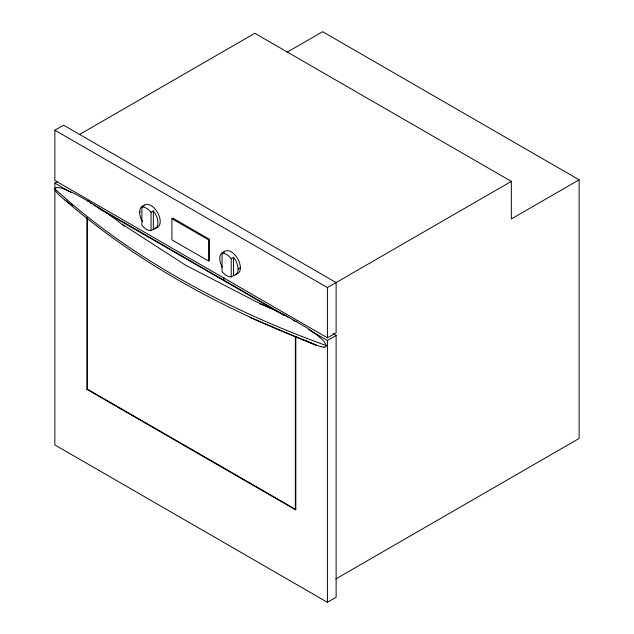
<?xml version="1.0" encoding="UTF-8"?>
<svg xmlns="http://www.w3.org/2000/svg" width="634" height="634" viewBox="0 0 634 634"><rect width="100%" height="100%" fill="white"/><g stroke="black" fill="none" stroke-linecap="round" stroke-linejoin="round"><path stroke-width="0.95" d="M86.929 217.438L86.929 389.403L87.389 389.133L87.389 218.159M151.058 230.618L151.058 212.295L153.349 210.971L153.349 229.294L151.058 230.618A12.957 7.481 60 0 1 141.897 225.332L141.897 207.009L144.187 205.685A12.957 7.481 60 0 0 142.42 221.456M321.01 346.687L319.829 346.378A68.068 39.3 60 0 1 316.374 345.205C225.775 310.224 138.608 264.053 65.009 200.09A68.068 39.3 60 0 1 61.553 197.261L60.373 196.215A28.839 16.65 60 0 1 57.417 193.267C55.744 192.007 53.208 187.323 57.218 187.498M54.984 188.964A862.169 497.769 0 0 0 326.399 345.665L325.844 346.743L324.172 347.139M54.865 130.216L63.566 125.191L336.123 282.55L336.123 332.802L327.421 337.827L54.865 180.468L54.865 130.216L327.421 287.574L511.345 181.387L511.345 218.944L579.135 179.802L579.135 438.459L335.822 578.937M79.29 134.622L254.813 33.285L511.345 181.387M332.921 333.595L336.123 335.441L336.123 597.276L327.421 602.3L54.865 444.941L54.865 183.107L57.234 181.736M287.02 52.25L322.611 31.7L579.135 179.802M87.722 201.168L89.299 200.249M139.607 212.2L140.32 211.788M171.901 218.682L172.82 218.151L209.466 239.311L209.466 260.471L208.546 260.994L171.901 239.842L171.901 218.682L208.546 239.842L209.466 239.311M222.066 253.291A12.957 7.481 60 0 1 231.228 258.577L233.518 257.253L233.518 275.576L231.228 276.899A12.957 7.481 60 0 1 222.066 271.614L222.066 253.291L224.357 251.967A12.957 7.481 60 0 0 222.217 267.088M238.099 269.062L240.389 267.738M296.149 321.501L297.726 320.59M308.853 329.751L327.421 340.474L336.123 335.441M86.929 389.403L295.357 509.736L295.816 509.467L295.816 336.519M259.694 303.749L260.495 304.027M260.772 304.13L270.987 308.314M314.274 344.381L316.374 345.213L249.883 317.436M313.854 344.207L309.558 342.281A168.723 97.414 60 0 1 306.967 341.021L305.231 340.141M326.399 345.585L323.966 341.385A28.839 16.65 60 0 0 321.01 338.437L319.829 337.375A68.068 39.3 60 0 0 316.374 334.546L309.558 329.609A168.723 97.414 60 0 0 306.967 327.873L284.611 314.924L256.604 301.847L185.699 265.274L122.346 224.333M271.574 308.584L272.755 309.115M89.957 202.84L91.676 203.831M93.388 204.822L288.098 317.238M293.241 320.21L294.953 321.2M54.865 183.107L70.897 192.364M98.936 208.554L284.206 315.518M87.389 389.133L295.816 509.467M70.96 204.433L71.824 205.028A168.723 97.414 60 0 0 72.688 205.614M70.525 204.132L65.009 200.09M124.224 226.211C108.921 213.539 92.009 202.809 74.424 193.616A168.723 97.414 60 0 0 71.824 192.348L65.009 189.415A68.068 39.3 60 0 0 61.553 188.25L60.373 187.941A28.023 16.175 60 0 0 57.203 187.466M327.421 287.574L327.421 337.827M327.421 340.474L327.421 602.3M295.357 336.781L295.357 509.736M231.228 258.577L231.228 276.899M223.897 277.708L223.897 280.672M208.546 239.842L208.546 260.994M324.18 347.17A28.023 16.175 60 0 1 321.002 346.663M233.518 257.253A12.957 7.481 60 0 1 233.518 275.576M223.184 252.736A12.957 7.481 60 0 1 237.702 258.712A12.957 7.481 60 0 1 235.618 274.268M141.897 207.009A12.957 7.481 60 0 1 151.058 212.295M153.349 210.971A12.957 7.481 60 0 1 153.349 229.294M143.022 206.454A12.957 7.481 60 0 1 157.763 212.834A12.957 7.481 60 0 1 154.862 227.986"/></g></svg>
